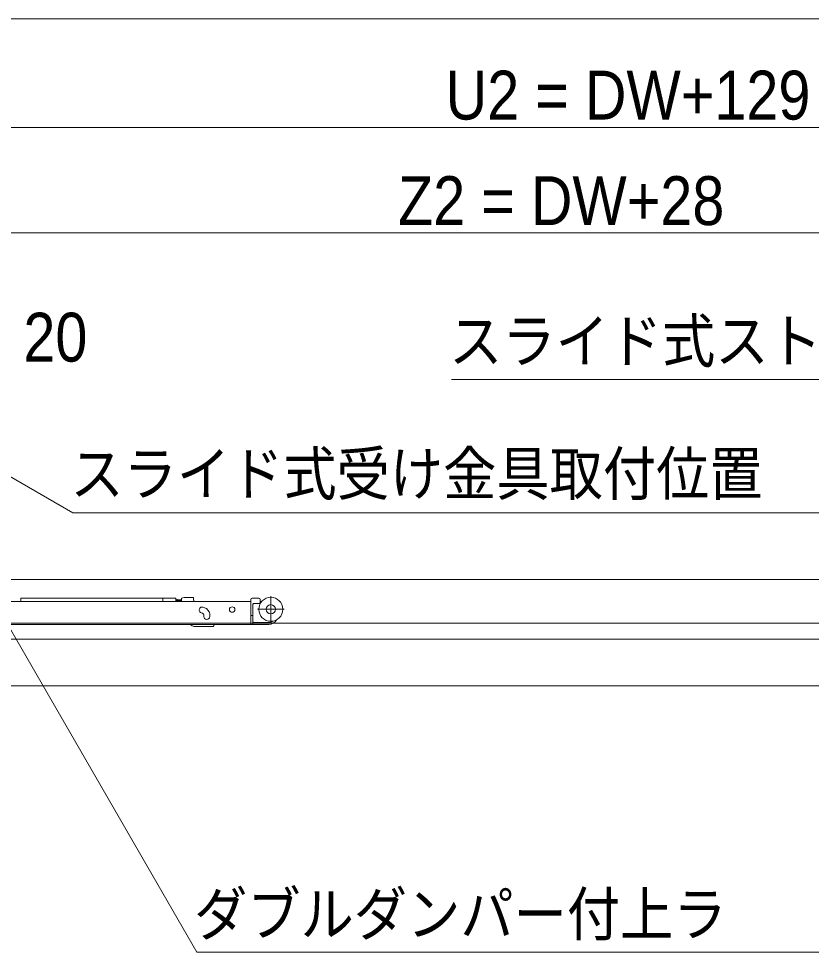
# Model space of a CAD drawing. Units: millimetres, scale not verified. Extents: x -6062 to 6062, y -3045 to 3045.
# Drawn here: x -5383 to -4788, y 120 to 821 of the extents above; entities that cross this region are included whole.
import ezdxf
from ezdxf.enums import TextEntityAlignment as Align

# ---------------------------------------------------------------- set-up
doc = ezdxf.new("R2010")
doc.units = ezdxf.units.MM
doc.header["$LTSCALE"] = 20
for name, color, linetype, lineweight in [('0-0_2寸法-1', 7, 'Continuous', 9), ('0-2_2寸法-3', 7, 'Continuous', 9), ('0-3_2寸法-2', 7, 'Continuous', 9), ('0-4_3一般', 7, 'Continuous', 9)]:
    doc.layers.add(name, color=color, linetype=linetype, lineweight=lineweight)
doc.styles.add('ＭＳ ゴシック', font='')
doc.styles.add('ＭＳ Ｐゴシック', font='')
doc.styles.get('ＭＳ ゴシック').set_extended_font_data('MS Gothic')
doc.styles.get('ＭＳ Ｐゴシック').set_extended_font_data('MS PGothic')

# ---------------------------------------------------------------- blocks, each defined once
blk = doc.blocks.new('グループ-109')
at = {"layer": '0-4_3一般'}
for p, q in [((19030, 8000), (-75990, 8000)), ((-71865.7, 7715.9), (-69735.7, 7715.9)), ((-71865.7, 7715.9), (-71865.7, 7665.9)), ((-69735.7, 7716.9), (-69541.7, 7716.9)), ((-69735.7, 7716.9), (-69735.7, 7665.9)), ((-69541.7, 7665.9), (-69541.7, 7716.9)), ((-69278.5, 7713.9), (-69278.5, 7727.9)), ((-68396.1, 7717.9), (-68296.1, 7717.9)), ((-68116.1, 7747.9), (-68116.1, 7351.9)), ((-68416.1, 7665.9), (-74522.1, 7665.9)), ((-69541.6, 7686.9), (-69541.7, 7687.5)), ((-69521.7, 7670.9), (-69522.4, 7665.9)), ((-69494.7, 7670.9), (-69495.4, 7665.9)), ((-69467.7, 7670.9), (-69468.4, 7665.9)), ((-69129.8, 7581.5), (-69111.1, 7574.7)), ((-68416.1, 7697.9), (-68416.1, 7665.1)), ((-68416.1, 7659.9), (-68416.1, 7665.1)), ((-68416.1, 7481.9), (-68416.1, 7659.9)), ((-68386.1, 7475.9), (-68386.1, 7625.9)), ((-68376.1, 7635.9), (-68296.1, 7635.9)), ((-68274.2, 7635.9), (-68296.1, 7635.9)), ((-68276.1, 7697.9), (-68276.1, 7655.9)), ((-68276.1, 7665.9), (-68253.7, 7665.9)), ((-69141.8, 7490.1), (-69160.6, 7496.9)), ((-69122.1, 7462.4), (-69122.1, 7461.9)), ((-69122.1, 7461.9), (-69122.1, 7441.9)), ((-69033.7, 7481.4), (-69033.8, 7481.9)), ((-69032.1, 7441.9), (-69032.1, 7461.9)), ((-68416.1, 7470.1), (-68416.1, 7481.9)), ((-68416.1, 7470.1), (-68416.1, 7455.9)), ((-68416.1, 7455.9), (-68416.1, 7345.9)), ((-68416.1, 7455.9), (-68386.1, 7455.9)), ((-68386.1, 7455.9), (-68386.1, 7475.9)), ((-68386.1, 7345.9), (-68386.1, 7455.9)), ((-68314.1, 7549.9), (-67918.1, 7549.9)), ((-75990, 7340), (19030, 7340)), ((-74522.1, 7321.9), (-68416.1, 7321.9)), ((-69310.1, 7313.8), (-69320.2, 7321.9)), ((-68982.7, 7291.9), (-69247.6, 7291.9)), ((-68972.7, 7301.9), (-68972.7, 7321.9)), ((-68416.1, 7345.9), (-68416.1, 7321.9)), ((-68416.1, 7321.9), (-68386.1, 7321.9)), ((-68386.1, 7321.9), (-68386.1, 7345.9)), ((-68146.1, 7321.9), (-68386.1, 7321.9)), ((-68376.1, 7351.9), (-68146.1, 7351.9)), ((-52000, 7100), (-76000, 7100)), ((-52320, 6400), (-75680, 6400))]:
    blk.add_line(p, q, dxfattribs=at)
for points in [[(-69458.5, 7665.9), (-69458.5, 7717.9), (-69418.5, 7727.9), (-69278.5, 7727.9)], [(-69538, 7665.9), (-69538.1, 7666.4), (-69538.2, 7667), (-69538.3, 7667.5), (-69538.3, 7668.1), (-69538.4, 7668.6), (-69538.5, 7669.2), (-69538.6, 7669.7), (-69538.6, 7670.2), (-69538.7, 7670.8), (-69538.8, 7671.3), (-69538.9, 7671.9), (-69538.9, 7672.4), (-69539, 7672.9), (-69539.1, 7673.5), (-69539.2, 7674), (-69539.3, 7674.6), (-69539.3, 7675.1), (-69539.4, 7675.7), (-69539.5, 7676.2), (-69539.6, 7676.7), (-69539.6, 7677.3), (-69539.7, 7677.8), (-69539.8, 7678.4), (-69539.9, 7678.9), (-69540, 7679.4), (-69540.1, 7680), (-69540.2, 7680.5), (-69540.3, 7681.1), (-69540.4, 7681.6), (-69540.5, 7682.1), (-69540.6, 7682.7), (-69540.7, 7683.2), (-69540.8, 7683.7), (-69540.9, 7684.3), (-69541.1, 7684.8), (-69541.2, 7685.3), (-69541.3, 7685.9), (-69541.4, 7686.4), (-69541.6, 7686.9)], [(-69524.3, 7694.4), (-69524.9, 7693.6), (-69525.5, 7692.6), (-69526.2, 7691.4), (-69526.8, 7690.1), (-69527.4, 7688.9), (-69527.9, 7687.6), (-69528.4, 7686.5), (-69528.9, 7685.3), (-69529.3, 7684.2), (-69529.7, 7683.1), (-69530.1, 7682), (-69530.4, 7681), (-69530.6, 7680), (-69530.9, 7679), (-69531, 7678), (-69531.2, 7677.1), (-69531.3, 7676.2), (-69531.4, 7675.3), (-69531.5, 7674.5), (-69531.5, 7673.7), (-69531.6, 7672.9), (-69531.7, 7672.1), (-69531.8, 7671.3), (-69531.9, 7670.6), (-69531.9, 7669.8), (-69532, 7669.1), (-69532.1, 7668.4), (-69532.2, 7667.8), (-69532.3, 7667.1), (-69532.3, 7666.5), (-69532.4, 7665.9)], [(-69524.5, 7686.7), (-69524.6, 7686.7), (-69524.8, 7686.7), (-69524.9, 7686.7), (-69524.9, 7686.6), (-69525, 7686.6), (-69525, 7686.5), (-69525.1, 7686.3), (-69525.1, 7686.1), (-69525, 7686), (-69525, 7685.7), (-69524.9, 7685.5), (-69524.8, 7685.2), (-69524.7, 7684.9), (-69524.5, 7684.5), (-69524.4, 7684.2), (-69524.2, 7683.8), (-69524, 7683.4), (-69523.9, 7683), (-69523.7, 7682.6), (-69523.6, 7682.2), (-69523.5, 7681.8), (-69523.4, 7681.4), (-69523.3, 7681), (-69523.2, 7680.6), (-69523.1, 7680.2), (-69523, 7679.8), (-69522.9, 7679.4), (-69522.9, 7679), (-69522.8, 7678.6), (-69522.8, 7678.2), (-69522.7, 7677.8), (-69522.7, 7677.4), (-69522.6, 7677), (-69522.6, 7676.6), (-69522.6, 7676.2), (-69522.5, 7675.8), (-69522.4, 7675.4), (-69522.4, 7674.9), (-69522.3, 7674.5)], [(-69511, 7665.9), (-69511.1, 7666.5), (-69511.2, 7667.1), (-69511.3, 7667.8), (-69511.4, 7668.4), (-69511.4, 7669.1), (-69511.5, 7669.8), (-69511.6, 7670.6), (-69511.7, 7671.3), (-69511.7, 7672.1), (-69511.8, 7672.9), (-69511.9, 7673.7), (-69512, 7674.5), (-69512, 7675.4), (-69512.1, 7676.2), (-69512.2, 7677.1), (-69512.3, 7678), (-69512.5, 7679), (-69512.7, 7680), (-69513, 7681), (-69513.3, 7682), (-69513.6, 7683.1), (-69514, 7684.2), (-69514.4, 7685.3), (-69514.9, 7686.5), (-69515.4, 7687.7), (-69515.9, 7688.9), (-69516.5, 7690.1), (-69517.1, 7691.4), (-69517.8, 7692.6), (-69518.4, 7693.6), (-69519.1, 7694.4), (-69519.7, 7695.1), (-69520.4, 7695.5), (-69521, 7695.8), (-69521.7, 7695.9), (-69522.3, 7695.8), (-69523, 7695.5), (-69523.6, 7695.1), (-69524.3, 7694.4)], [(-69522.3, 7674.5), (-69522.3, 7674.1), (-69522.2, 7673.6), (-69522.1, 7673.2), (-69522.1, 7672.8), (-69522, 7672.3), (-69521.9, 7671.9), (-69521.9, 7671.4), (-69521.8, 7671), (-69521.7, 7670.6), (-69521.6, 7670.1), (-69521.6, 7669.7), (-69521.5, 7669.3), (-69521.5, 7668.9), (-69521.4, 7668.5), (-69521.3, 7668.1), (-69521.3, 7667.7), (-69521.2, 7667.4), (-69521.2, 7667), (-69521.1, 7666.6), (-69521.1, 7666.3), (-69521, 7665.9)], [(-69497.3, 7694.4), (-69497.9, 7693.6), (-69498.5, 7692.6), (-69499.2, 7691.4), (-69499.8, 7690.1), (-69500.4, 7688.9), (-69500.9, 7687.6), (-69501.4, 7686.5), (-69501.9, 7685.3), (-69502.3, 7684.2), (-69502.7, 7683.1), (-69503.1, 7682), (-69503.4, 7681), (-69503.6, 7680), (-69503.9, 7679), (-69504, 7678), (-69504.2, 7677.1), (-69504.3, 7676.2), (-69504.4, 7675.3), (-69504.5, 7674.5), (-69504.5, 7673.7), (-69504.6, 7672.9), (-69504.7, 7672.1), (-69504.8, 7671.3), (-69504.9, 7670.6), (-69505, 7669.8), (-69505, 7669.1), (-69505.1, 7668.4), (-69505.2, 7667.8), (-69505.3, 7667.1), (-69505.3, 7666.5), (-69505.4, 7665.9)], [(-69497.5, 7686.7), (-69497.6, 7686.7), (-69497.7, 7686.7), (-69497.9, 7686.7), (-69497.9, 7686.6), (-69498, 7686.6), (-69498, 7686.5), (-69498.1, 7686.3), (-69498.1, 7686.2), (-69498, 7686), (-69498, 7685.7), (-69497.9, 7685.5), (-69497.8, 7685.2), (-69497.7, 7684.9), (-69497.5, 7684.5), (-69497.4, 7684.2), (-69497.2, 7683.8), (-69497, 7683.4), (-69496.9, 7683), (-69496.7, 7682.6), (-69496.6, 7682.2), (-69496.5, 7681.8), (-69496.4, 7681.4), (-69496.3, 7681), (-69496.2, 7680.6), (-69496.1, 7680.2), (-69496, 7679.8), (-69495.9, 7679.4), (-69495.9, 7679), (-69495.8, 7678.6), (-69495.8, 7678.2), (-69495.7, 7677.8), (-69495.7, 7677.4), (-69495.6, 7677), (-69495.6, 7676.6), (-69495.6, 7676.2), (-69495.5, 7675.8), (-69495.4, 7675.4), (-69495.4, 7674.9), (-69495.3, 7674.5)], [(-69484, 7665.9), (-69484.1, 7666.5), (-69484.2, 7667.1), (-69484.3, 7667.8), (-69484.4, 7668.4), (-69484.4, 7669.1), (-69484.5, 7669.8), (-69484.6, 7670.6), (-69484.7, 7671.3), (-69484.7, 7672.1), (-69484.8, 7672.9), (-69484.9, 7673.7), (-69485, 7674.5), (-69485, 7675.4), (-69485.1, 7676.2), (-69485.2, 7677.1), (-69485.3, 7678), (-69485.5, 7679), (-69485.7, 7680), (-69486, 7681), (-69486.3, 7682), (-69486.6, 7683.1), (-69487, 7684.2), (-69487.4, 7685.3), (-69487.9, 7686.5), (-69488.4, 7687.7), (-69488.9, 7688.9), (-69489.5, 7690.1), (-69490.1, 7691.4), (-69490.8, 7692.6), (-69491.4, 7693.6), (-69492.1, 7694.4), (-69492.7, 7695.1), (-69493.4, 7695.5), (-69494, 7695.8), (-69494.7, 7695.9), (-69495.3, 7695.8), (-69496, 7695.5), (-69496.6, 7695.1), (-69497.3, 7694.4)], [(-69495.3, 7674.5), (-69495.3, 7674.1), (-69495.2, 7673.6), (-69495.1, 7673.2), (-69495.1, 7672.8), (-69495, 7672.3), (-69494.9, 7671.9), (-69494.9, 7671.4), (-69494.8, 7671), (-69494.7, 7670.6), (-69494.6, 7670.1), (-69494.6, 7669.7), (-69494.5, 7669.3), (-69494.5, 7668.9), (-69494.4, 7668.5), (-69494.3, 7668.1), (-69494.3, 7667.7), (-69494.2, 7667.4), (-69494.2, 7667), (-69494.1, 7666.6), (-69494.1, 7666.3), (-69494, 7665.9)], [(-69474, 7691.2), (-69474.3, 7690.3), (-69474.6, 7689.2), (-69474.8, 7688.1), (-69475, 7686.9), (-69475.3, 7685.8), (-69475.4, 7684.7), (-69475.6, 7683.6), (-69475.8, 7682.5), (-69476, 7681.5), (-69476.2, 7680.5), (-69476.3, 7679.6), (-69476.5, 7678.7), (-69476.6, 7677.8), (-69476.8, 7676.9), (-69476.9, 7676.1), (-69477, 7675.3), (-69477.1, 7674.6), (-69477.3, 7673.9), (-69477.4, 7673.2), (-69477.5, 7672.5), (-69477.6, 7671.8), (-69477.7, 7671.1), (-69477.8, 7670.5), (-69477.9, 7669.9), (-69478, 7669.2), (-69478, 7668.6), (-69478.1, 7668.1), (-69478.2, 7667.5), (-69478.3, 7666.9), (-69478.4, 7666.4), (-69478.4, 7665.9)], [(-69458.5, 7675.8), (-69458.6, 7676.3), (-69458.6, 7676.9), (-69458.7, 7677.4), (-69458.8, 7678), (-69458.8, 7678.7), (-69458.9, 7679.3), (-69459, 7680), (-69459, 7680.6), (-69459.1, 7681.4), (-69459.1, 7682.1), (-69459.2, 7682.9), (-69459.3, 7683.6), (-69459.3, 7684.5), (-69459.4, 7685.3), (-69459.5, 7686.1), (-69459.6, 7686.9), (-69459.8, 7687.7), (-69460.1, 7688.4), (-69460.4, 7689.1), (-69460.9, 7689.8), (-69461.3, 7690.4), (-69461.9, 7691), (-69462.5, 7691.5), (-69463.2, 7692.1), (-69463.9, 7692.6), (-69464.7, 7693), (-69465.6, 7693.5), (-69466.5, 7693.8), (-69467.5, 7694.2), (-69468.4, 7694.4), (-69469.2, 7694.5), (-69470, 7694.5), (-69470.7, 7694.3), (-69471.4, 7694.1), (-69472, 7693.7), (-69472.6, 7693.3), (-69473.1, 7692.7), (-69473.6, 7692), (-69474, 7691.2)], [(-69470.5, 7686.7), (-69470.6, 7686.7), (-69470.8, 7686.7), (-69470.9, 7686.7), (-69470.9, 7686.6), (-69471, 7686.6), (-69471, 7686.5), (-69471.1, 7686.3), (-69471.1, 7686.1), (-69471, 7686), (-69471, 7685.7), (-69470.9, 7685.5), (-69470.8, 7685.2), (-69470.7, 7684.9), (-69470.5, 7684.5), (-69470.4, 7684.2), (-69470.2, 7683.8), (-69470, 7683.4), (-69469.9, 7683), (-69469.7, 7682.6), (-69469.6, 7682.2), (-69469.5, 7681.8), (-69469.4, 7681.4), (-69469.3, 7681), (-69469.2, 7680.6), (-69469.1, 7680.2), (-69469, 7679.8), (-69468.9, 7679.4), (-69468.9, 7679), (-69468.8, 7678.6), (-69468.8, 7678.2), (-69468.7, 7677.8), (-69468.7, 7677.4), (-69468.6, 7677), (-69468.6, 7676.6), (-69468.6, 7676.2), (-69468.5, 7675.8), (-69468.4, 7675.4), (-69468.4, 7674.9), (-69468.3, 7674.5)], [(-69468.3, 7674.5), (-69468.3, 7674.1), (-69468.2, 7673.6), (-69468.1, 7673.2), (-69468.1, 7672.8), (-69468, 7672.3), (-69467.9, 7671.9), (-69467.9, 7671.4), (-69467.8, 7671), (-69467.7, 7670.6), (-69467.6, 7670.1), (-69467.6, 7669.7), (-69467.5, 7669.3), (-69467.5, 7668.9), (-69467.4, 7668.5), (-69467.3, 7668.1), (-69467.3, 7667.7), (-69467.2, 7667.4), (-69467.2, 7667), (-69467.1, 7666.6), (-69467.1, 7666.3), (-69467, 7665.9)], [(-69129.7, 7481.9), (-69129.4, 7481.5), (-69129.1, 7481), (-69128.8, 7480.6), (-69128.4, 7480.1), (-69128.1, 7479.7), (-69127.8, 7479.2), (-69127.5, 7478.8), (-69127.2, 7478.3), (-69127, 7477.9), (-69126.7, 7477.4), (-69126.4, 7476.9), (-69126.1, 7476.4), (-69125.9, 7476), (-69125.6, 7475.5), (-69125.4, 7475), (-69125.1, 7474.5), (-69124.9, 7474), (-69124.7, 7473.5), (-69124.5, 7473), (-69124.2, 7472.5), (-69124, 7472), (-69123.8, 7471.5), (-69123.7, 7470.9), (-69123.5, 7470.4), (-69123.3, 7469.9), (-69123.2, 7469.4), (-69123, 7468.9), (-69122.9, 7468.3), (-69122.8, 7467.8), (-69122.6, 7467.3), (-69122.5, 7466.8), (-69122.5, 7466.2), (-69122.4, 7465.7), (-69122.3, 7465.1), (-69122.2, 7464.6), (-69122.2, 7464.1), (-69122.2, 7463.5), (-69122.1, 7463), (-69122.1, 7462.4)], [(-69032.1, 7461.9), (-69032.1, 7462.4), (-69032.1, 7462.9), (-69032.1, 7463.4), (-69032.1, 7463.9), (-69032.1, 7464.4), (-69032.1, 7464.9), (-69032.1, 7465.4), (-69032.2, 7465.9), (-69032.2, 7466.4), (-69032.2, 7466.9), (-69032.2, 7467.4), (-69032.3, 7467.9), (-69032.3, 7468.4), (-69032.3, 7468.9), (-69032.3, 7469.4), (-69032.4, 7469.9), (-69032.4, 7470.4), (-69032.5, 7470.9), (-69032.5, 7471.4), (-69032.5, 7471.9), (-69032.6, 7472.4), (-69032.6, 7472.9), (-69032.7, 7473.4), (-69032.7, 7473.9), (-69032.8, 7474.4), (-69032.8, 7474.9), (-69032.9, 7475.4), (-69033, 7475.9), (-69033, 7476.4), (-69033.1, 7476.9), (-69033.1, 7477.4), (-69033.2, 7477.9), (-69033.3, 7478.4), (-69033.3, 7478.9), (-69033.4, 7479.4), (-69033.5, 7479.9), (-69033.5, 7480.4), (-69033.6, 7480.9), (-69033.7, 7481.4)]]:
    blk.add_lwpolyline(points, dxfattribs=at)
for centre, radius in [((-68116.1, 7549.9), 180), ((-68696.1, 7545.9), 41), ((-68116.1, 7549.9), 70)]:
    blk.add_circle(centre, radius, dxfattribs=at)
for centre, radius, start, end in [((-69198.5, 7713.9), 80, 180, 216.8699), ((-68396.1, 7697.9), 20, 90, 180), ((-68296.1, 7697.9), 20, 0, 90), ((-69145.2, 7539.2), 45, 70, 250), ((-69152.1, 7461.9), 120, 9.59407, 70), ((-68376.1, 7625.9), 10, 90, 180), ((-68296.1, 7655.9), 20, 270, 0), ((-69152.1, 7461.9), 30, 41.81031, 70), ((-69077.1, 7441.9), 45, 180, 0), ((-69247.6, 7391.9), 100, 231.34019, 270), ((-68982.7, 7301.9), 10, 270, 0), ((-68376.1, 7361.9), 10, 180, 270), ((-68146.1, 7451.9), 130, 270, 332.1733), ((-68146.1, 7451.9), 100, 270, 307.50397)]:
    blk.add_arc(centre, radius, start, end, dxfattribs=at)
blk = doc.blocks.new('グループ-110')
at = {"layer": '0-4_3一般'}
blk.add_line((20736.5, 8000), (-77863.5, 8000), dxfattribs=at)
blk = doc.blocks.new('グループ-111')
at = {"layer": '0-4_3一般'}
for name in ['グループ-110', 'グループ-109']:
    blk.add_blockref(name, (0, 0), dxfattribs=at)

msp = doc.modelspace()

# ---------------------------------------------------------------- linework, layer by layer
at = {"layer": '0-0_2寸法-1'}
for p, q in [((-5581.79, 820.89), (-848.21, 820.89)), ((-4271.21, 739.1), (-5574.79, 739.1)), ((-4372.21, 660), (-5574.79, 660))]:
    msp.add_line(p, q, dxfattribs=at)
at = {"layer": '0-2_2寸法-3'}
for points in [[(-4739.87, 450), (-5341.79, 450), (-5515, 550)], [(-4349.5, 391.8), (-4440.83, 550), (-5057.62, 550)], [(-4649.94, 120), (-5248.78, 120), (-5395.02, 373.3)]]:
    msp.add_lwpolyline(points, dxfattribs=at)

# ---------------------------------------------------------------- block references
at = {"layer": '0-4_3一般', "xscale": 0.05, "yscale": 0.05}
msp.add_blockref('グループ-111', (-1787.5, 0), dxfattribs=at)

# ---------------------------------------------------------------- texts
at = {"layer": '0-0_2寸法-1', "style": 'ＭＳ Ｐゴシック', "width": 0.9}
for s, p in [('U2 = DW+129', (-5062.08, 734.15)), ('Z2 = DW+28', (-5097.81, 654.94))]:
    msp.add_text(s, height=36.69, dxfattribs=at).set_placement(p, align=Align.BOTTOM_LEFT)
at = {"layer": '0-2_2寸法-3', "style": 'ＭＳ ゴシック', "width": 0.9}
for s, p in [('スライド式ストッパー取付位置', (-5059.54, 552.97)), ('スライド式受け金具取付位置', (-5343.72, 453.34)), ('ダブルダンパー付上ラ', (-5250.88, 122.77))]:
    msp.add_text(s, height=32.55, dxfattribs=at).set_placement(p, align=Align.BOTTOM_LEFT)
at = {"layer": '0-3_2寸法-2', "style": 'ＭＳ Ｐゴシック', "width": 0.9}
msp.add_text('20', height=36.66, dxfattribs=at).set_placement((-5378.98, 552.48), align=Align.BOTTOM_LEFT)

doc.saveas('drawing.dxf')
